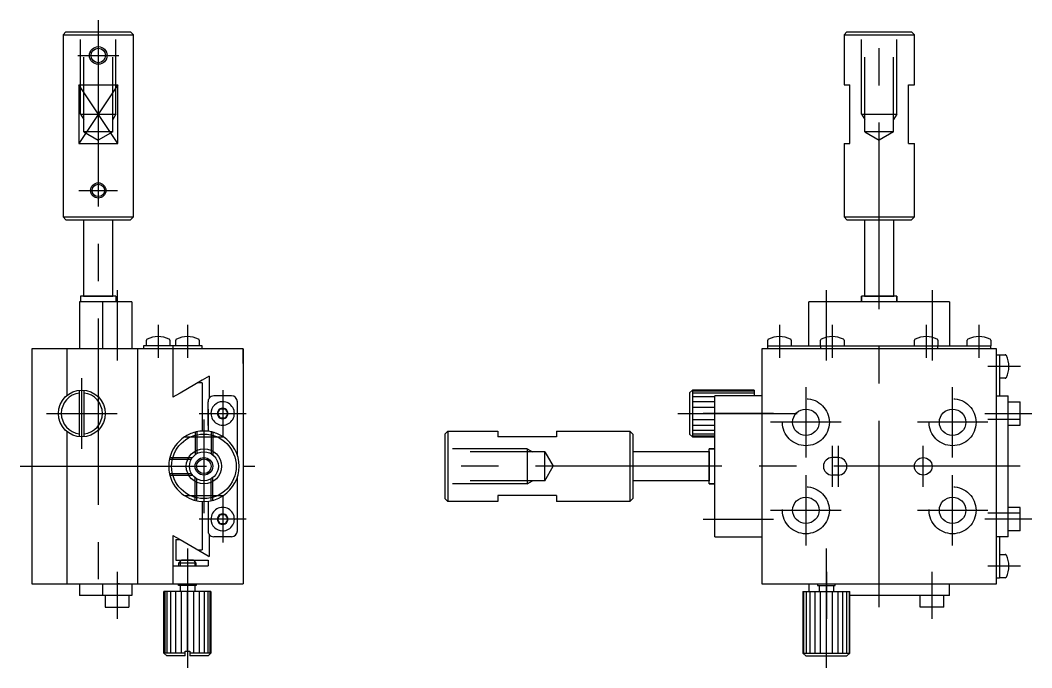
# Model space of a CAD drawing. Extents: x -109 to 270, y -85 to 135.
# Drawn here: x 97.4 to 269.8, y -34.3 to 76 of the extents above; entities that cross this region are included whole.
import ezdxf

# ---------------------------------------------------------------- set-up
doc = ezdxf.new("R2010")
doc.units = 0
doc.linetypes.add('CENTER', pattern=[50.8, 31.75, -6.35, 6.35, -6.35])
doc.linetypes.add('DASHED', pattern=[19.05, 12.7, -6.35])
doc.layers.get('0').update_dxf_attribs({"linetype": 'CONTINUOUS'})
doc.layers.add('CENTER', color=1, linetype='CENTER')

msp = doc.modelspace()

# ---------------------------------------------------------------- linework, layer by layer
at = {"color": 7, "linetype": 'CONTINUOUS'}
for p, q in [((105.21, 74), (104.71, 73.5)), ((104.71, 73.5), (104.71, 66)), ((104.71, 73.5), (116.71, 73.5)), ((105.21, 74), (116.21, 74)), ((107.71, 74), (108.25, 74)), ((108.25, 74), (113.17, 74)), ((113.17, 74), (113.71, 74)), ((116.71, 73.5), (116.21, 74)), ((116.71, 66), (116.71, 73.5)), ((238.29, 74), (237.79, 73.5)), ((237.79, 73.5), (237.79, 66)), ((237.79, 73.5), (249.79, 73.5)), ((238.29, 74), (249.29, 74)), ((240.79, 74), (241.33, 74)), ((241.33, 74), (246.24, 74)), ((246.24, 74), (246.79, 74)), ((249.79, 73.5), (249.29, 74)), ((249.79, 66), (249.79, 73.5)), ((104.71, 66), (104.71, 42.5)), ((116.71, 42.5), (116.71, 66)), ((237.79, 66), (237.79, 65)), ((249.79, 65), (249.79, 66)), ((107.4, 65), (107.4, 55)), ((107.4, 65), (110.71, 65)), ((110.71, 65), (114.03, 65)), ((114.03, 55), (114.03, 65)), ((237.79, 65), (238.79, 65)), ((238.79, 55), (238.79, 65)), ((248.79, 55), (248.79, 65)), ((248.79, 65), (249.79, 65)), ((107.4, 55), (110.71, 55)), ((110.71, 55), (114.03, 55)), ((237.79, 55), (237.79, 42.5)), ((237.79, 55), (238.79, 55)), ((248.79, 55), (249.79, 55)), ((249.79, 42.5), (249.79, 55)), ((104.71, 42.5), (116.71, 42.5)), ((104.71, 42.5), (105.21, 42)), ((105.21, 42), (116.21, 42)), ((108.21, 42), (108.21, 29)), ((113.21, 29), (113.21, 42)), ((116.21, 42), (116.71, 42.5)), ((237.79, 42.5), (249.79, 42.5)), ((237.79, 42.5), (238.29, 42)), ((238.29, 42), (249.29, 42)), ((241.29, 42), (241.29, 29)), ((246.29, 29), (246.29, 42)), ((249.29, 42), (249.79, 42.5)), ((107.51, 28), (107.51, 20)), ((111.41, 28), (107.51, 28)), ((113.71, 29), (107.71, 29)), ((107.71, 29), (107.71, 28)), ((108.21, 29), (111.94, 29)), ((108.21, 29), (109.48, 29)), ((108.21, 29), (109.21, 29)), ((108.21, 29), (109.21, 29)), ((109.21, 29), (109.48, 29)), ((109.21, 29), (109.48, 29)), ((109.48, 29), (113.21, 29)), ((111.41, 28), (111.41, 20)), ((116.41, 28), (111.41, 28)), ((111.94, 29), (112.21, 29)), ((111.94, 29), (113.21, 29)), ((111.94, 29), (112.21, 29)), ((112.21, 29), (113.21, 29)), ((112.21, 29), (113.21, 29)), ((113.71, 29), (113.71, 28)), ((116.41, 28), (116.41, 20)), ((241.29, 28), (231.79, 28)), ((231.79, 20.5), (231.79, 28)), ((246.79, 29), (240.79, 29)), ((246.79, 29), (240.79, 29)), ((241.29, 29), (240.79, 29)), ((240.79, 29), (240.79, 28)), ((240.79, 29), (240.79, 28)), ((241.29, 29), (240.79, 29)), ((240.79, 28), (240.79, 29)), ((241.29, 29), (240.79, 29)), ((241.29, 29), (240.79, 29)), ((240.79, 28), (240.79, 29)), ((246.29, 29), (241.29, 29)), ((246.29, 29), (241.29, 29)), ((246.29, 29), (241.29, 29)), ((246.29, 29), (241.29, 29)), ((241.29, 29), (245.01, 29)), ((241.29, 29), (242.29, 29)), ((241.29, 29), (242.29, 29)), ((241.29, 29), (242.56, 29)), ((246.29, 28), (241.29, 28)), ((242.29, 29), (242.56, 29)), ((242.29, 29), (242.56, 29)), ((245.01, 29), (245.29, 29)), ((245.01, 29), (246.29, 29)), ((245.01, 29), (245.29, 29)), ((245.29, 29), (246.29, 29)), ((245.29, 29), (246.29, 29)), ((246.79, 29), (246.29, 29)), ((246.79, 29), (246.29, 29)), ((246.79, 29), (246.29, 29)), ((246.79, 29), (246.29, 29)), ((246.79, 28), (246.29, 28)), ((246.79, 29), (246.79, 28)), ((246.79, 29), (246.79, 28)), ((246.79, 28), (246.79, 29)), ((246.79, 28), (246.79, 29)), ((255.79, 28), (246.79, 28)), ((255.79, 28), (255.79, 20.5)), ((107.51, 22), (107.51, 20)), ((118.91, 20.5), (118.91, 21.49)), ((122.91, 21.49), (122.91, 20.5)), ((123.91, 20.5), (123.91, 21.49)), ((127.91, 21.49), (127.91, 20.5)), ((224.79, 20.5), (224.79, 21.49)), ((228.79, 21.49), (228.79, 20.5)), ((233.79, 20.5), (233.79, 21.49)), ((237.79, 21.49), (237.79, 20.5)), ((249.79, 20.5), (249.79, 21.49)), ((253.79, 21.49), (253.79, 20.5)), ((258.79, 20.5), (258.79, 21.49)), ((262.79, 21.49), (262.79, 20.5)), ((99.41, 20), (99.41, -16.5)), ((117.41, 20), (99.41, 20)), ((105.41, 12.12), (105.41, 20)), ((117.41, 20), (117.41, -20)), ((121.41, 20), (117.41, 20)), ((123.41, 20.5), (118.41, 20.5)), ((118.41, 20.5), (118.41, 20)), ((122.91, 20), (121.41, 20)), ((122.91, 20), (121.41, 20)), ((123.41, 20), (122.91, 20)), ((123.41, 20.5), (123.41, 20)), ((128.41, 20.5), (123.41, 20.5)), ((123.41, 20), (123.41, 11.77)), ((123.91, 20), (123.41, 20)), ((135.41, 20), (123.91, 20)), ((128.41, 20), (128.41, 20.5)), ((135.41, 20), (135.41, -17.5)), ((135.41, 17.5), (135.41, 20)), ((223.79, 20), (223.79, -20)), ((263.79, 20), (223.79, 20)), ((223.79, 20), (223.79, 20)), ((224.79, 20.5), (262.79, 20.5)), ((224.79, 20), (224.79, 20.5)), ((233.79, 20.5), (233.79, 20)), ((253.79, 20), (253.79, 20.5)), ((262.79, 20), (262.79, 20.5)), ((263.79, -20), (263.79, 20)), ((263.79, 19), (264.29, 19)), ((264.29, 19), (264.29, 12)), ((264.29, 19), (265.27, 19)), ((128.41, 14.66), (124.64, 12.48)), ((128.41, 14.23), (127.68, 14.23)), ((129.61, 15.35), (128.41, 14.66)), ((128.41, 14.23), (128.41, 5.99)), ((129.61, 15.35), (129.61, 11.6)), ((265.27, 15), (264.29, 15)), ((107.51, 5.02), (107.51, 12.98)), ((108.31, 5.02), (108.31, 12.98)), ((124.64, 12.48), (123.91, 12.06)), ((211.46, 12.5), (211.96, 13)), ((211.46, 12.5), (211.46, 5.5)), ((211.96, 13), (211.96, 5)), ((222.46, 13), (211.96, 13)), ((211.96, 12.86), (222.46, 12.86)), ((222.46, 12.46), (211.96, 12.46)), ((222.46, 13), (222.46, 12)), ((123.91, 12.06), (123.41, 11.77)), ((129.41, 6.96), (129.41, 11)), ((133.41, 12), (130.41, 12)), ((134.41, 1.87), (134.41, 11)), ((215.79, 11.83), (211.96, 11.83)), ((215.79, 11), (211.96, 11)), ((223.79, 12), (215.79, 12)), ((215.79, 2.5), (215.79, 12)), ((263.79, 12), (265.79, 12)), ((265.79, -11), (265.79, 12)), ((265.79, 11), (267.79, 11)), ((267.79, 7), (267.79, 11)), ((129.41, 9.75), (129.41, 5.96)), ((131.01, 9), (131.46, 9.78)), ((131.01, 9), (131.46, 8.22)), ((131.46, 9.78), (132.36, 9.78)), ((132.36, 9.78), (132.81, 9)), ((132.81, 9), (132.36, 8.22)), ((215.79, 10.04), (211.96, 10.04)), ((211.96, 9), (215.79, 9)), ((132.36, 8.22), (131.46, 8.22)), ((211.96, 7.96), (215.79, 7.96)), ((211.96, 7), (215.79, 7)), ((265.79, 7), (267.79, 7)), ((105.41, -20), (105.41, 5.88)), ((169.79, 5.5), (170.29, 6)), ((169.79, 5.5), (169.79, -5.5)), ((170.29, 6), (170.29, -6)), ((170.29, 6), (177.79, 6)), ((177.79, 6), (178.79, 6)), ((178.79, 6), (178.79, 5)), ((188.79, 6), (201.29, 6)), ((188.79, 6), (188.79, 5)), ((201.29, 6), (201.29, -6)), ((201.29, 6), (201.79, 5.5)), ((201.79, 5.5), (201.79, -5.5)), ((211.96, 5), (211.46, 5.5)), ((211.96, 6.17), (215.79, 6.17)), ((211.96, 5.54), (215.79, 5.54)), ((188.79, 5), (178.79, 5)), ((215.79, 5.14), (211.96, 5.14)), ((211.96, 5), (215.79, 5)), ((169.79, 3), (169.79, 2.46)), ((169.79, 2.46), (169.79, -2.46)), ((201.79, 2.5), (214.79, 2.5)), ((214.79, -3), (214.79, 3)), ((214.79, -3), (214.79, 3)), ((214.79, 2.5), (214.79, 3)), ((214.79, 3), (215.79, 3)), ((214.79, 3), (215.79, 3)), ((214.79, 2.5), (214.79, 3)), ((215.79, 3), (214.79, 3)), ((214.79, 2.5), (214.79, 3)), ((214.79, 2.5), (214.79, 3)), ((215.79, 3), (214.79, 3)), ((214.79, 2.5), (214.79, 1.5)), ((214.79, 2.5), (214.79, 1.5)), ((214.79, 2.5), (214.79, 1.23)), ((214.79, 2.5), (214.79, -1.23)), ((214.79, -2.5), (214.79, 2.5)), ((214.79, -2.5), (214.79, 2.5)), ((214.79, -2.5), (214.79, 2.5)), ((214.79, -2.5), (214.79, 2.5)), ((215.79, -2.5), (215.79, 2.5)), ((214.79, 1.5), (214.79, 1.23)), ((214.79, 1.5), (214.79, 1.23)), ((236.79, 1.5), (235.79, 1.5)), ((214.79, -1.23), (214.79, -1.5)), ((214.79, -1.23), (214.79, -1.5)), ((214.79, -1.23), (214.79, -2.5)), ((214.79, -1.5), (214.79, -2.5)), ((214.79, -1.5), (214.79, -2.5)), ((236.79, -1.5), (235.79, -1.5)), ((134.41, -11), (134.41, -1.87)), ((169.79, -2.46), (169.79, -3)), ((214.79, -2.5), (201.79, -2.5)), ((214.79, -3), (214.79, -2.5)), ((214.79, -3), (214.79, -2.5)), ((214.79, -3), (214.79, -2.5)), ((214.79, -3), (214.79, -2.5)), ((214.79, -3), (215.79, -3)), ((214.79, -3), (215.79, -3)), ((215.79, -3), (214.79, -3)), ((215.79, -3), (214.79, -3)), ((215.79, -3), (215.79, -2.5)), ((215.79, -12), (215.79, -3)), ((188.79, -5), (178.79, -5)), ((178.79, -5), (178.79, -6)), ((188.79, -5), (188.79, -6)), ((128.41, -5.99), (128.41, -14.23)), ((129.41, -5.96), (129.41, -11)), ((170.29, -6), (169.79, -5.5)), ((177.79, -6), (170.29, -6)), ((178.79, -6), (177.79, -6)), ((201.29, -6), (188.79, -6)), ((201.79, -5.5), (201.29, -6)), ((131.46, -8.22), (131.01, -9)), ((131.46, -8.22), (132.36, -8.22)), ((132.36, -8.22), (132.81, -9)), ((267.79, -7), (265.79, -7)), ((267.79, -11), (267.79, -7)), ((131.46, -9.78), (131.01, -9)), ((132.36, -9.78), (131.46, -9.78)), ((132.81, -9), (132.36, -9.78)), ((123.41, -11.77), (123.41, -16.52)), ((123.41, -11.77), (124.64, -12.48)), ((123.41, -11.89), (123.41, -20)), ((129.61, -11.6), (129.61, -15.35)), ((133.41, -12), (130.41, -12)), ((215.79, -12), (223.79, -12)), ((265.79, -12), (263.79, -12)), ((264.29, -12), (264.29, -19)), ((267.79, -11), (265.79, -11)), ((265.79, -12), (265.79, -11)), ((123.91, -12.48), (123.91, -15.98)), ((123.91, -12.48), (124.64, -12.48)), ((124.64, -12.48), (129.41, -15.23)), ((127.68, -14.23), (128.41, -14.23)), ((129.41, -15.23), (129.61, -15.35)), ((264.29, -15), (265.27, -15)), ((99.41, -16.5), (99.41, -20)), ((123.41, -16.98), (129.41, -16.98)), ((123.91, -15.98), (129.41, -15.98)), ((124.69, -16.21), (124.41, -16.48)), ((127.41, -16.48), (124.41, -16.48)), ((124.41, -16.48), (124.41, -16.98)), ((124.91, -15.98), (124.69, -16.21)), ((126.91, -15.98), (124.91, -15.98)), ((125.91, -15.98), (126.91, -15.98)), ((127.14, -16.21), (126.91, -15.98)), ((127.41, -16.48), (127.14, -16.21)), ((127.41, -16.98), (127.41, -16.48)), ((129.41, -15.98), (129.41, -16.98)), ((135.41, -17.5), (135.41, -20)), ((99.41, -20), (105.41, -20)), ((105.41, -20), (110.41, -20)), ((105.41, -20), (117.41, -20)), ((107.51, -20), (110.41, -20)), ((107.51, -20), (107.51, -22)), ((107.51, -20), (107.51, -22)), ((110.41, -20), (113.91, -20)), ((110.41, -20), (114.31, -20)), ((111.41, -20), (111.41, -22)), ((113.71, -20), (116.41, -20)), ((113.91, -20), (113.91, -20)), ((114.01, -20), (114.71, -20)), ((114.31, -20), (114.01, -20)), ((116.41, -20), (117.41, -20)), ((116.41, -20), (116.41, -22)), ((117.41, -20), (123.41, -20)), ((123.41, -20), (123.91, -20)), ((123.41, -20), (123.91, -20)), ((123.91, -20), (135.41, -20)), ((124.41, -20.32), (124.41, -20)), ((127.41, -20.32), (124.41, -20.32)), ((124.69, -20.32), (124.69, -21.32)), ((127.14, -20.32), (127.14, -21.32)), ((127.41, -20), (127.41, -20.32)), ((223.79, -20), (263.79, -20)), ((231.79, -20), (231.79, -21.32)), ((233.29, -20), (233.29, -20.32)), ((233.29, -20.32), (236.29, -20.32)), ((233.56, -20.32), (233.56, -21.32)), ((236.01, -20.32), (236.01, -21.32)), ((236.29, -20.32), (236.29, -20)), ((255.79, -22), (255.79, -20)), ((263.79, -19), (264.29, -19)), ((265.27, -19), (264.29, -19)), ((113.91, -22), (107.51, -22)), ((111.91, -22), (111.91, -24)), ((116.41, -22), (113.91, -22)), ((115.91, -22), (115.91, -24)), ((121.91, -31.82), (121.91, -21.32)), ((122.05, -21.32), (121.91, -21.32)), ((122.05, -21.32), (122.05, -31.82)), ((124.69, -21.32), (122.05, -21.32)), ((122.45, -31.82), (122.45, -21.32)), ((123.08, -31.82), (123.08, -21.32)), ((123.91, -31.82), (123.91, -21.32)), ((125.91, -21.32), (124.69, -21.32)), ((124.88, -31.82), (124.88, -21.32)), ((125.91, -31.52), (125.91, -21.32)), ((127.14, -21.32), (125.91, -21.32)), ((126.95, -21.32), (126.95, -31.82)), ((129.91, -21.32), (127.14, -21.32)), ((127.91, -21.32), (127.91, -31.82)), ((128.74, -21.32), (128.74, -31.82)), ((129.38, -21.32), (129.38, -31.82)), ((129.78, -31.82), (129.78, -21.32)), ((129.91, -21.32), (129.91, -31.82)), ((230.79, -21.32), (233.56, -21.32)), ((230.79, -21.32), (230.79, -31.82)), ((230.92, -31.82), (230.92, -21.32)), ((231.32, -21.32), (231.32, -31.82)), ((231.96, -21.32), (231.96, -31.82)), ((232.79, -21.32), (232.79, -31.82)), ((233.56, -21.32), (234.79, -21.32)), ((233.75, -21.32), (233.75, -31.82)), ((234.79, -31.82), (234.79, -21.32)), ((234.79, -21.32), (236.01, -21.32)), ((235.82, -31.82), (235.82, -21.32)), ((236.01, -21.32), (238.65, -21.32)), ((236.79, -31.82), (236.79, -21.32)), ((237.61, -31.82), (237.61, -21.32)), ((238.25, -31.82), (238.25, -21.32)), ((238.65, -21.32), (238.65, -31.82)), ((238.65, -21.32), (238.79, -21.32)), ((238.79, -31.82), (238.79, -21.32)), ((254.79, -22), (238.79, -22)), ((250.79, -24), (250.79, -22)), ((254.79, -24), (254.79, -22)), ((255.79, -22), (254.79, -22)), ((111.91, -24), (113.91, -24)), ((113.91, -24), (115.91, -24)), ((254.79, -24), (250.79, -24)), ((125.51, -31.82), (121.91, -31.82)), ((121.91, -31.82), (122.41, -32.32)), ((125.51, -32.32), (122.41, -32.32)), ((125.51, -32.32), (125.51, -31.52)), ((125.51, -31.52), (125.91, -31.52)), ((125.91, -31.52), (126.31, -31.52)), ((126.31, -31.52), (126.31, -32.32)), ((129.91, -31.82), (126.31, -31.82)), ((129.41, -32.32), (126.31, -32.32)), ((129.41, -32.32), (129.91, -31.82)), ((230.79, -31.82), (238.79, -31.82)), ((231.29, -32.32), (230.79, -31.82)), ((231.29, -32.32), (238.29, -32.32)), ((238.79, -31.82), (238.29, -32.32))]:
    msp.add_line(p, q, dxfattribs=at)
at = {"color": 3, "linetype": 'DASHED'}
for p, q in [((107.71, 60), (107.71, 74)), ((108.25, 57), (108.25, 74)), ((113.17, 57), (113.17, 74)), ((113.71, 60), (113.71, 74)), ((240.79, 60), (240.79, 74)), ((241.33, 57), (241.33, 74)), ((246.24, 57), (246.24, 74)), ((246.79, 60), (246.79, 74)), ((107.71, 60), (113.71, 60)), ((107.71, 60), (108.25, 59.06)), ((113.71, 60), (113.17, 59.06)), ((240.79, 60), (246.79, 60)), ((240.79, 60), (241.33, 59.06)), ((246.79, 60), (246.24, 59.06)), ((113.17, 57), (108.25, 57)), ((108.25, 57), (110.71, 55.58)), ((113.17, 57), (110.71, 55.58)), ((246.24, 57), (241.33, 57)), ((241.33, 57), (243.79, 55.58)), ((246.24, 57), (243.79, 55.58)), ((127.21, 5.81), (127.21, 1.95)), ((127.48, 5.87), (127.48, 2.13)), ((129.94, 5.87), (129.94, 2.13)), ((130.21, 5.81), (130.21, 1.95)), ((125.4, 5), (132.03, 5)), ((183.79, 3), (169.79, 3)), ((186.79, 2.46), (169.79, 2.46)), ((183.79, 3), (183.79, -3)), ((183.79, 3), (184.72, 2.46)), ((186.79, 2.46), (188.2, 0)), ((186.79, -2.46), (186.79, 2.46)), ((122.84, 1.23), (126.58, 1.23)), ((122.9, 1.5), (126.76, 1.5)), ((122.84, -1.23), (126.58, -1.23)), ((122.9, -1.5), (126.76, -1.5)), ((186.79, -2.46), (188.2, 0)), ((127.21, -5.81), (127.21, -1.95)), ((127.48, -5.87), (127.48, -2.13)), ((129.94, -5.87), (129.94, -2.13)), ((130.21, -5.81), (130.21, -1.95)), ((186.79, -2.46), (169.79, -2.46)), ((183.79, -3), (169.79, -3)), ((183.79, -3), (184.72, -2.46)), ((125.4, -5), (132.03, -5))]:
    msp.add_line(p, q, dxfattribs=at)
at = {"color": 3, "linetype": 'CONTINUOUS'}
for p, q in [((114.03, 55), (107.4, 65)), ((114.03, 65), (107.4, 55)), ((124.68, -16.21), (124.68, -16.98)), ((127.14, -16.21), (127.14, -16.98))]:
    msp.add_line(p, q, dxfattribs=at)
for centre, radius in [((110.71, 70), 1.5), ((110.71, 47), 1.3), ((128.71, 0), 3)]:
    msp.add_circle(centre, radius, dxfattribs=at)
at = {"color": 7, "linetype": 'CONTINUOUS'}
for centre, radius in [((110.71, 70), 1.23), ((110.71, 47), 1.06), ((107.91, 9), 4), ((231.29, 7.5), 2.25), ((256.29, 7.5), 2.25), ((128.71, 0), 5.5), ((128.71, 0), 2.46), ((128.71, 0), 1.5), ((128.71, 0), 1.25), ((251.29, 0), 1.5), ((231.29, -7.5), 2.25), ((256.29, -7.5), 2.25)]:
    msp.add_circle(centre, radius, dxfattribs=at)
at = {"color": 3, "linetype": 'DASHED'}
for centre in [(231.29, 7.5), (256.29, 7.5), (231.29, -7.5), (256.29, -7.5)]:
    msp.add_circle(centre, 4, dxfattribs=at)
at = {"color": 7, "linetype": 'CONTINUOUS'}
for centre, radius, start, end in [((119.11, 21.49), 0.2, 115.6716, 180), ((120.91, 17.75), 4.35, 64.3284, 115.6716), ((122.71, 21.49), 0.2, 360, 64.3284), ((124.11, 21.49), 0.2, 115.6716, 180), ((125.91, 17.75), 4.35, 64.3284, 115.6716), ((127.71, 21.49), 0.2, 360, 64.3284), ((224.99, 21.49), 0.2, 115.6716, 180), ((226.79, 17.75), 4.35, 64.3284, 115.6716), ((228.59, 21.49), 0.2, 360, 64.3284), ((233.99, 21.49), 0.2, 115.6716, 180), ((235.79, 17.75), 4.35, 64.3284, 115.6716), ((237.59, 21.49), 0.2, 0, 64.3284), ((249.99, 21.49), 0.2, 115.6716, 180), ((251.79, 17.75), 4.35, 64.3284, 115.6716), ((253.59, 21.49), 0.2, 360, 64.3284), ((258.99, 21.49), 0.2, 115.6716, 180), ((260.79, 17.75), 4.35, 64.3284, 115.6716), ((262.59, 21.49), 0.2, 0, 64.3284), ((265.27, 18.8), 0.2, 25.6716, 90), ((261.53, 17), 4.35, 334.3284, 25.6716), ((265.27, 15.2), 0.2, 270, 334.3284), ((107.91, 9), 3.5, 96.5624, 263.4376), ((107.91, 9), 3.5, 276.5624, 83.4376), ((130.41, 11), 1, 143.1301, 180), ((130.41, 11), 1, 90, 143.1301), ((131.91, 9), 2, 90, 180), ((131.91, 9), 2, 60, 90), ((131.91, 9), 2, 0, 60), ((133.41, 11), 1, 0, 90), ((131.91, 9), 2, 180, 240), ((131.91, 9), 0.9, 120, 180), ((131.91, 9), 0.9, 180, 240), ((131.91, 9), 0.9, 60, 120), ((131.91, 9), 0.9, 0, 60), ((131.91, 9), 0.9, 300, 0), ((131.91, 9), 2, 300, 0), ((131.91, 9), 2, 240, 300), ((131.91, 9), 0.9, 240, 300), ((128.71, 0), 6, 104.4775, 123.5573), ((128.71, 0), 6, 102.8804, 104.4775), ((128.71, 0), 6, 77.1196, 102.8804), ((128.71, 0), 6, 75.5225, 77.1196), ((128.71, 0), 6, 56.4427, 75.5225), ((128.71, 0), 6, 123.5573, 165.5225), ((128.71, 0), 6, 303.5573, 56.4427), ((128.71, 0), 6, 167.1196, 192.8804), ((128.71, 0), 6, 165.5225, 167.1196), ((235.79, 0), 1.5, 90, 270), ((236.79, 0), 1.5, 270, 90), ((128.71, 0), 6, 192.8804, 194.4775), ((128.71, 0), 6, 194.4775, 236.4427), ((128.71, 0), 2.46, 212.9585, 217.5988), ((128.71, 0), 6, 236.4427, 303.5573), ((131.91, -9), 2, 120, 180), ((131.91, -9), 2, 60, 120), ((131.91, -9), 0.9, 120, 180), ((131.91, -9), 0.9, 60, 120), ((131.91, -9), 0.9, 0, 60), ((131.91, -9), 2, 0, 60), ((131.91, -9), 2, 180, 270), ((131.91, -9), 0.9, 180, 240), ((131.91, -9), 0.9, 240, 270), ((131.91, -9), 0.9, 270, 300), ((131.91, -9), 0.9, 300, 0), ((131.91, -9), 2, 300, 0), ((130.41, -11), 1, 180, 216.8699), ((130.41, -11), 1, 216.8699, 270), ((131.91, -9), 2, 270, 300), ((133.41, -11), 1, 270, 0), ((265.27, -15.2), 0.2, 25.6716, 90), ((261.53, -17), 4.35, 334.3284, 25.6716), ((265.27, -18.8), 0.2, 270, 334.3284)]:
    msp.add_arc(centre, radius, start, end, dxfattribs=at)
at = {"layer": 'CENTER', "color": 1, "linetype": 'CENTER'}
for p, q in [((110.71, 76), (110.71, -24)), ((243.79, -24), (243.79, 76)), ((107.21, 70), (114.21, 70)), ((107.41, 47), (114.01, 47)), ((113.91, 30), (113.91, 18)), ((234.79, 18), (234.79, 30)), ((252.79, 30), (252.79, 18)), ((120.91, 24.1), (120.91, 18.5)), ((125.91, 24.1), (125.91, 18.5)), ((226.79, 24.1), (226.79, 18.5)), ((235.79, 24.1), (235.79, 18.5)), ((251.79, 24.1), (251.79, 18.5)), ((260.79, 24.1), (260.79, 18.5)), ((267.89, 17), (262.29, 17)), ((107.91, 3), (107.91, 15)), ((131.91, 13), (131.91, 5)), ((231.29, 13.5), (231.29, 1.5)), ((256.29, 1.5), (256.29, 13.5)), ((101.91, 9), (113.91, 9)), ((127.91, 9), (135.91, 9)), ((209.46, 9), (229.8, 9)), ((225.79, 9), (213.79, 9)), ((261.79, 9), (269.79, 9)), ((128.71, 8), (128.71, -8)), ((237.29, 7.5), (225.29, 7.5)), ((262.29, 7.5), (250.29, 7.5)), ((267.89, 8), (262.29, 8)), ((235.79, 3.5), (235.79, -3.5)), ((236.79, 3.5), (236.79, -3.5)), ((251.29, -3.5), (251.29, 3.5)), ((97.41, 0), (137.41, 0)), ((267.79, 0), (167.79, 0)), ((231.29, -1.5), (231.29, -13.5)), ((256.29, -13.5), (256.29, -1.5)), ((131.91, -5), (131.91, -13)), ((131.91, -7), (131.91, -11)), ((131.91, -7), (131.91, -11)), ((131.91, -7), (131.91, -11)), ((131.91, -7), (131.91, -11)), ((131.91, -7), (131.91, -11)), ((225.29, -7.5), (237.29, -7.5)), ((250.29, -7.5), (262.29, -7.5)), ((267.89, -8), (262.29, -8)), ((135.91, -9), (127.91, -9)), ((133.91, -9), (129.91, -9)), ((213.79, -9), (225.79, -9)), ((269.79, -9), (261.79, -9)), ((125.91, -13.98), (125.91, -34.32)), ((234.79, -34.32), (234.79, -13.98)), ((267.89, -17), (262.29, -17)), ((113.91, -18), (113.91, -26)), ((234.79, -18), (234.79, -26)), ((252.79, -26), (252.79, -18))]:
    msp.add_line(p, q, dxfattribs=at)

doc.saveas('drawing.dxf')
